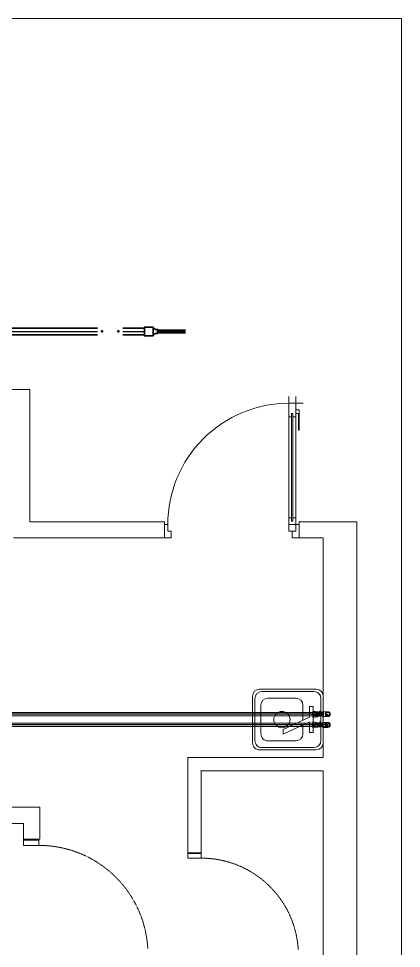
# Model space of a CAD drawing. Header units: metres. Extents: x 1587 to 89247, y -60 to 14723.
# Drawn here: x 12311 to 15154, y 6613 to 13516 of the extents above; entities that cross this region are included whole.
import ezdxf

# ---------------------------------------------------------------- set-up
doc = ezdxf.new("R2010")
doc.units = ezdxf.units.M
doc.header["$LTSCALE"] = 10
doc.set_wipeout_variables(frame=1)
for name, pattern in [('CW', [1, 0.5, -0.25, 0, -0.25]), ('HIDDEN2', [4.7625, 3.175, -1.5875]), ('HIDDEN4', [0.09375, 0.0625, -0.03125])]:
    doc.linetypes.add(name, pattern=pattern)
doc.layers.get('0').update_dxf_attribs({"color": 253, "lineweight": 0})
for name, color, linetype in [('_PL-CW-PIP', 1, 'Continuous'), ('W-COW', 5, 'Continuous'), ('W-COW-20', 5, 'Continuous'), ('W-COW-20-SingleLine', 3, 'Continuous'), ('W-COW-25', 5, 'Continuous'), ('W-COW-25-SingleLine', 3, 'Continuous'), ('W-COW-50', 5, 'Continuous'), ('W-COW-50-SingleLine', 3, 'Continuous'), ('W-COW-thin', 7, 'Continuous'), ('W-HW1', 1, 'Continuous'), ('W-HW1-25', 1, 'Continuous'), ('W-HW1-25-SingleLine', 3, 'Continuous'), ('W-HW1-thin', 7, 'Continuous')]:
    doc.layers.add(name, color=color, linetype=linetype)
for name, color, linetype, lineweight in [('A1-TBLK$0$S-LOGO-L', 5, 'Continuous', 0), ('ConnectionPoints', 7, 'Continuous', 50), ('CW', 4, 'CW', 20), ('FIXTURES', 7, 'Continuous', 25), ('Furniture', 7, 'Continuous', 13)]:
    doc.layers.add(name, color=color, linetype=linetype, lineweight=lineweight)

# ---------------------------------------------------------------- blocks, each defined once
blk = doc.blocks.new('MB-SINK300x350')
at = {"linetype": 'Continuous'}
for p, q in [((-173.1, 0), (173.1, 0)), ((-225, -473.1), (-225, -51.9)), ((-155.8, -17.3), (155.8, -17.3)), ((225, -51.9), (225, -473.1)), ((-207.7, -455.8), (-207.7, -69.2)), ((207.7, -69.2), (207.7, -455.8)), ((-158.1, -411.4), (-158.1, -203.1)), ((-106.2, -151.2), (5.7, -151.2)), ((40.4, -151.2), (106.2, -151.2)), ((158.1, -203.1), (158.1, -411.4)), ((106.2, -463.3), (-106.2, -463.3)), ((173.1, -525), (-173.1, -525)), ((155.8, -507.7), (-155.8, -507.7))]:
    blk.add_line(p, q, dxfattribs=at)
for p, q in [((-95.9, -102), (-95.9, -75.2)), ((-95.9, -75.2), (95.9, -75.2)), ((-17.3, -102), (-95.9, -102)), ((-17.3, -102), (74, -296.8)), ((108.6, -296.8), (17.3, -102)), ((95.9, -102), (17.3, -102)), ((95.9, -75.2), (95.9, -102)), ((74, -296.8), (108.6, -296.8))]:
    blk.add_line(p, q)
at = {"color": 44, "linetype": 'Continuous'}
blk.add_circle((0, -307.2), 60.6, dxfattribs=at)
at = {"linetype": 'Continuous'}
for centre, start, end in [((-173.1, -51.9), 90, 180), ((173.1, -51.9), 0, 90), ((-155.8, -69.2), 90, 180), ((155.8, -69.2), 0, 90), ((-106.2, -203.1), 90, 180), ((106.2, -203.1), 0, 90), ((-106.2, -411.4), 180, 270), ((106.2, -411.4), 270, 0), ((-173.1, -473.1), 180, 270), ((-155.8, -455.8), 180, 270), ((155.8, -455.8), 270, 0), ((173.1, -473.1), 270, 0)]:
    blk.add_arc(centre, 51.9, start, end, dxfattribs=at)
blk = doc.blocks.new('ANGLE VALVE')
at = {"layer": 'CW'}
h = blk.add_hatch(dxfattribs=at)
h.set_pattern_fill('ZIGZAG', color=256, scale=0.007855, angle=0.00574, style=0)
h.set_pattern_definition([(0.005738, (73.6145666, 52.2911818), (0.000981751353, 0.000981948014), [0.000981849688, -0.000981849688]), (90.005738, (73.6155485, 52.2911819), (-0.000981948014, 0.000981751353), [0.000981849688, -0.000981849688])])
edge = h.paths.add_edge_path()
edge.add_arc((-0.0273, 0), 0.00947, 46.51852, 47.73205)
edge.add_arc((-0.0273, 0), 0.00947, 47.73205, 48.664)
edge.add_line((-0.021, 0.0071), (-0.0207, 0.0071))
edge.add_arc((-0.0902, 0.0262), 0.0721, 344.66989, 354.86903)
edge.add_ellipse((-0.0222, 0.0201), major_axis=(-0.00374, 0.00038), ratio=0.590279, start_angle=2.64762, end_angle=178.7941, ccw=False)
edge.add_ellipse((-0.024, 0.0203), major_axis=(-0.00187, 0.00019), ratio=0.590279, start_angle=362.95185, end_angle=365.624, ccw=False)
edge.add_arc((-0.0891, 0.027), 0.0635, 336.48791, 354.08003, ccw=False)
edge.add_arc((-0.0273, 0), 0.00393, 154.78686, 334.80346)
edge.add_arc((-0.0902, 0.0262), 0.0721, 337.2783, 344.47262)
h = blk.add_hatch(color=256, dxfattribs=at)
edge = h.paths.add_edge_path()
edge.add_ellipse((-0.0222, 0.0201), major_axis=(-0.00374, 0.00038), ratio=0.590279, start_angle=2.64762, end_angle=178.7941)
edge.add_arc((-0.0902, 0.0262), 0.0721, 354.86903, 354.95805)
edge.add_ellipse((-0.0222, 0.0201), major_axis=(-0.00374, 0.00038), ratio=0.590279, start_angle=178.7941, end_angle=189.17862)
edge.add_ellipse((-0.0203, 0.0201), major_axis=(-0.00187, 0.00019), ratio=0.590279, start_angle=191.53479, end_angle=363.25104)
edge.add_line((-0.0222, 0.0202), (-0.0222, 0.0202))
edge.add_ellipse((-0.024, 0.0203), major_axis=(-0.00187, 0.00019), ratio=0.590279, start_angle=365.624, end_angle=543.25104, ccw=False)
at = {"linetype": 'HIDDEN2'}
for p, q in [((-0.0846, 0), (0.002, 0)), ((-0.0273, -0.0175), (-0.0273, 0.02))]:
    blk.add_line(p, q, dxfattribs=at)
for p, q in [((-0.0775, 0.0219), (-0.0775, -0.0219)), ((-0.0775, 0.0219), (-0.0413, 0.0162)), ((-0.0775, 0.0037), (-0.0413, 0.0083)), ((-0.0413, 0.0162), (-0.0413, -0.0162)), ((-0.0355, 0.0111), (-0.0413, 0.014)), ((-0.0355, 0.0128), (-0.0355, -0.0128)), ((-0.0196, 0.0134), (-0.035, 0.0134)), ((-0.0201, 0.0139), (-0.0344, 0.0139)), ((-0.019, 0.0128), (-0.019, -0.0128)), ((-0.0133, 0.0094), (-0.019, 0.0123)), ((-0.0133, 0.011), (-0.0133, -0.011)), ((-0.0029, 0.006), (-0.0133, 0.006)), ((-0.0029, 0.0055), (-0.0133, 0.0055)), ((-0.004, 0.0121), (-0.0122, 0.0121)), ((-0.0029, 0.011), (-0.0029, -0.011)), ((0, 0.022), (-0.0022, 0.022)), ((0, 0.022), (0, -0.022)), ((-0.0775, -0.0037), (-0.0413, -0.0083)), ((-0.0775, -0.0219), (-0.0413, -0.0162)), ((-0.0355, -0.0111), (-0.0413, -0.014)), ((-0.0196, -0.0134), (-0.035, -0.0134)), ((-0.0201, -0.0139), (-0.0344, -0.0139)), ((-0.0133, -0.0094), (-0.019, -0.0123)), ((-0.0029, -0.0055), (-0.0133, -0.0055)), ((-0.0029, -0.006), (-0.0133, -0.006)), ((-0.004, -0.0121), (-0.0122, -0.0121)), ((0, -0.022), (-0.0022, -0.022))]:
    blk.add_line(p, q)
for radius in [0.00681, 0.00589]:
    blk.add_circle((-0.0273, 0), radius)
for centre, radius, start, end in [((-0.0233, 0), 0.0585, 157.98969, 202.01031), ((-0.035, 0.0128), 0.000551, 90, 180), ((-0.0344, 0.0134), 0.000551, 90, 180), ((-0.0201, 0.0134), 0.000551, 0, 90), ((-0.0196, 0.0128), 0.000551, 0, 90), ((-0.0122, 0.011), 0.0011, 90, 180), ((-0.004, 0.011), 0.0011, 0, 90), ((0.3505, 0), 0.3534, 176.42509, 183.57491), ((-0.035, -0.0128), 0.000551, 180, 270), ((-0.0344, -0.0134), 0.000551, 180, 270), ((-0.0201, -0.0134), 0.000551, 270, 0), ((-0.0196, -0.0128), 0.000551, 270, 0), ((-0.0122, -0.011), 0.0011, 180, 270), ((-0.004, -0.011), 0.0011, 270, 0)]:
    blk.add_arc(centre, radius, start, end)
at = {"layer": 'CW'}
for centre, radius, start, end in [((-0.0273, 0), 0.00526, 116.18555, 20.62148), ((-0.0273, 0), 0.00393, 154.78686, 340.03835), ((-0.0891, 0.027), 0.0635, 336.48791, 354.19053), ((-0.0902, 0.0262), 0.0721, 337.2783, 354.9692)]:
    blk.add_arc(centre, radius, start, end, dxfattribs=at)
blk.add_ellipse((-0.0222, 0.0201), major_axis=(-0.00374, 0.00038), ratio=0.590279, dxfattribs=at)
for centre, start_param, end_param in [((-0.024, 0.0203), 6.173831, 9.481519), ((-0.0203, 0.0201), 3.342913, 6.339927)]:
    blk.add_ellipse(centre, major_axis=(-0.00187, 0.00019), ratio=0.590279, start_param=start_param, end_param=end_param, dxfattribs=at)
blk = doc.blocks.new('D.U.V 25mm')
blk.add_wipeout([(94, 12.5), (94, -12.5), (0, -12.5), (0, 12.5)]).dxf.layer = 'W-HW1'
at = {"layer": 'ConnectionPoints', "extrusion": (-1, 1.22465e-16, 0)}
blk.add_point((17, 0), dxfattribs=at)
at = {"layer": 'ConnectionPoints', "extrusion": (1, 0, 0)}
blk.add_point((77, 0), dxfattribs=at)

msp = doc.modelspace()

# ---------------------------------------------------------------- linework, layer by layer
for p, q in [((15154.2, 13516.2), (1587.2, 13516.2)), ((15154.2, -60.1), (15154.2, 13516.2)), ((12393.9, 10762), (12093.9, 10762)), ((12393.9, 9780.3), (12393.9, 10762)), ((13393.9, 9780.3), (12393.9, 9780.3)), ((13393.9, 9780.3), (13393.9, 9660.3)), ((14368.9, 9760.3), (14318.9, 9760.3)), ((14823.9, 9780.3), (14393.9, 9780.3)), ((14393.9, 9780.3), (14393.9, 9660.3)), ((14823.9, 260.3), (14823.9, 9780.3)), ((13393.9, 9660.3), (12273.9, 9660.3)), ((14573.9, 9660.3), (14393.9, 9660.3)), ((14573.9, 8033.6), (14573.9, 9660.3)), ((13567.9, 7322.7), (13567.9, 8033.6)), ((13567.9, 8030.1), (14573.9, 8030.1)), ((13667.9, 7322.7), (13667.9, 7933.6)), ((13667.9, 7930.1), (14573.9, 7930.1)), ((14573.9, 6422.7), (14573.9, 7933.6)), ((9721.3, 7660.3), (12467.9, 7660.3)), ((12467.9, 7660.3), (12467.9, 7422.7)), ((6873.9, 7540.3), (12347.9, 7540.3)), ((12347.9, 7540.3), (12347.9, 7422.7)), ((12347.9, 7422.7), (12467.9, 7422.7)), ((13567.9, 7322.7), (13667.9, 7322.7))]:
    msp.add_line(p, q)
for points in [[(14318.9, 9810.3), (14318.9, 10710.3)], [(14368.9, 10710.3), (14368.9, 9810.3)], [(14348.9, 10560.3), (14368.9, 10560.3), (14368.9, 10660.3), (14318.9, 10660.3), (14318.9, 10560.3), (14338.9, 10560.3)], [(14368.9, 10610.3), (14393.9, 10610.3), (14393.9, 10460.3), (14388.9, 10460.3), (14388.9, 10585.3), (14368.9, 10585.3)], [(14338.9, 9810.3), (14318.9, 9810.3), (14318.9, 9710.3), (14368.9, 9710.3), (14368.9, 9810.3), (14348.9, 9810.3)], [(13393.9, 9760.3), (13418.9, 9760.3), (13418.9, 9710.3), (13443.9, 9710.3), (13443.9, 9660.3), (13393.9, 9660.3), (13393.9, 9760.3)], [(14393.9, 9760.3), (14368.9, 9760.3), (14368.9, 9710.3), (14343.9, 9710.3), (14343.9, 9660.3), (14393.9, 9660.3), (14393.9, 9760.3)], [(12347.9, 7415.9), (12347.9, 7377.7), (12460.4, 7377.7), (12460.4, 7415.9)], [(12460.4, 7415.9), (12347.9, 7415.9)], [(13567.9, 7316.6), (13567.9, 7282.7), (13667.9, 7282.7), (13667.9, 7316.6)], [(13667.9, 7316.6), (13567.9, 7316.6)]]:
    msp.add_lwpolyline(points)
msp.add_lwpolyline([(13418.9, 9760.3, -0.414214), (14318.9, 10660.3), (14424.8, 10660.3)], format="xyb")
for points in [[(14348.9, 10585.3), (14338.9, 10585.3), (14338.9, 9785.3), (14348.9, 9785.3)], [(12347.9, 7422.7), (12347.9, 7415.9), (12460.4, 7415.9), (12460.4, 7422.7)], [(13567.9, 7322.7), (13567.9, 7316.6), (13667.9, 7316.6), (13667.9, 7322.7)]]:
    msp.add_lwpolyline(points, close=True)
at = {"linetype": 'HIDDEN4'}
for centre, radius in [((12460.4, 6566.4), 811.3), ((13667.9, 6561.5), 721.2)]:
    msp.add_arc(centre, radius, 3.27315, 90, dxfattribs=at)
at = {"layer": 'W-COW', "lineweight": 35}
for p, q in [((13246.3, 11218.3), (13246.3, 11168.3)), ((13343, 11183.3), (13343, 11203.3))]:
    msp.add_line(p, q, dxfattribs=at)
at = {"layer": 'W-COW', "lineweight": 9}
for p, q in [((14573.9, 8290.3), (14573.9, 8253.3)), ((14573.9, 8290.3), (14607.4, 8290.3)), ((14573.9, 8253.3), (14607.4, 8253.3))]:
    msp.add_line(p, q, dxfattribs=at)
at = {"layer": 'W-COW', "lineweight": 35}
msp.add_lwpolyline([(13310.3, 11168.3), (13314, 11168.3), (13327, 11178.3), (13343, 11178.3), (13343, 11208.3), (13327, 11208.3), (13314, 11218.3), (13310.3, 11218.3), (13310.3, 11225.8), (13246.3, 11225.8), (13246.3, 11160.8), (13310.3, 11160.8), (13310.3, 11218.3)], dxfattribs=at)
at = {"layer": 'W-COW', "lineweight": 9}
msp.add_circle((14607.4, 8271.8), 18.5, dxfattribs=at)
at = {"layer": 'W-COW-20', "lineweight": 35}
for p, q in [((13343, 11203.3), (13549.4, 11203.3)), ((13343, 11183.3), (13549.4, 11183.3))]:
    msp.add_line(p, q, dxfattribs=at)
at = {"layer": 'W-COW-20-SingleLine'}
msp.add_line((13343, 11193.3), (13549.4, 11193.3), dxfattribs=at)
at = {"layer": 'W-COW-25', "lineweight": 9}
for p, q in [((14607.4, 8284.3), (9919.9, 8284.3)), ((14607.4, 8259.3), (9919.9, 8259.3))]:
    msp.add_line(p, q, dxfattribs=at)
at = {"layer": 'W-COW-25-SingleLine'}
msp.add_line((14607.4, 8271.8), (9919.9, 8271.8), dxfattribs=at)
at = {"layer": 'W-COW-thin', "linetype": 'Continuous', "lineweight": 20}
msp.add_lwpolyline([(13549.4, 11183.3, 0, 0, 0.198912), (13550.1, 11183.6, 0, 0, 0.45748), (13549.4, 11193.3, 0, 1.56, 0), (13549.4, 11194.1, 0, 0, 0), (13549, 11202.7, 0.8, 0.8, -0.414214), (13549.8, 11202.7, 0.8, 0.8, -0.442644), (13549.4, 11193.9, 0, 0, 0), (13549.8, 11202.7, 0.8, 0.8, 0.414214), (13549, 11202.7, 0.8, 0.8, 0.442644), (13549.4, 11193.9, 0, 0, 0), (13546.9, 11198.3, 0, 10, 0), (13549.4, 11198.3, 10, 0, 0), (13551.9, 11198.3, 0, 0, 0)], format="xyseb", dxfattribs=at)
at = {"layer": 'W-COW-thin', "linetype": 'Continuous', "lineweight": 9}
msp.add_lwpolyline([(14607.4, 8261.3, 1.5, 1.5, -0.414214), (14596.9, 8271.8, 1.5, 0, -0.394163), (14607.4, 8283.1, 0, 1.5, 1.001955), (14607.4, 8271.1, 0, 0, 0), (14607.4, 8269, 5.62, 5.62, -1), (14607.4, 8263.4, 0, 0, 0), (14610.2, 8266.2, 0, 0, 0), (14607.4, 8266.2, 8.25, 8.25, -0.414214), (14601.8, 8271.8, 0, 0, 0), (14602.2, 8269, 7.5, 0, -0.468375), (14603.7, 8282, 0, 0, -0.468375)], format="xyseb", dxfattribs=at)
msp.add_circle((14607.4, 8271.8), 12.5, dxfattribs=at)
at = {"layer": 'W-HW1', "lineweight": 9}
for p, q in [((14573.9, 8370.3), (14573.9, 8333.3)), ((14573.9, 8370.3), (14607.4, 8370.3)), ((14573.9, 8370.3), (14573.9, 8333.3)), ((14573.9, 8370.3), (14607.4, 8370.3)), ((14573.9, 8333.3), (14607.4, 8333.3)), ((14573.9, 8333.3), (14607.4, 8333.3))]:
    msp.add_line(p, q, dxfattribs=at)
msp.add_circle((14607.4, 8351.8), 18.5, dxfattribs=at)
msp.add_arc((14607.4, 8351.8), 18.5, 270, 90, dxfattribs=at)
at = {"layer": 'W-HW1-25', "lineweight": 9}
for p, q in [((14573.9, 8364.3), (9915.7, 8364.3)), ((14573.9, 8339.3), (9915.7, 8339.3))]:
    msp.add_line(p, q, dxfattribs=at)
at = {"layer": 'W-HW1-25-SingleLine'}
msp.add_line((14573.9, 8351.8), (9915.7, 8351.8), dxfattribs=at)
at = {"layer": 'W-HW1-thin', "linetype": 'Continuous', "lineweight": 9}
msp.add_lwpolyline([(14607.4, 8341.3, 1.5, 1.5, -0.414214), (14596.9, 8351.8, 1.5, 0, -0.394163), (14607.4, 8363.1, 0, 1.5, 1.001955), (14607.4, 8351.1, 0, 0, 0), (14607.4, 8349, 5.62, 5.62, -1), (14607.4, 8343.4, 0, 0, 0), (14610.2, 8346.2, 0, 0, 0), (14607.4, 8346.2, 8.25, 8.25, -0.414214), (14601.8, 8351.8, 0, 0, 0), (14602.2, 8349, 7.5, 0, -0.468375), (14603.7, 8362, 0, 0, -0.468375)], format="xyseb", dxfattribs=at)
msp.add_circle((14607.4, 8351.8), 12.5, dxfattribs=at)

# ---------------------------------------------------------------- block references
at = {"layer": '_PL-CW-PIP', "color": 1, "lineweight": 9, "xscale": 1000, "yscale": 1000, "zscale": 1000}
msp.add_blockref('ANGLE VALVE', (14573.9, 8351.8, 909.7), dxfattribs=at)
at = {"layer": 'A1-TBLK$0$S-LOGO-L', "color": 1, "lineweight": 9, "xscale": 1000, "yscale": 1000, "zscale": 1000}
msp.add_blockref('ANGLE VALVE', (14573.9, 8271.8, 909.7), dxfattribs=at)
at = {"layer": 'FIXTURES', "lineweight": 0, "xscale": -2, "yscale": 2, "zscale": 2, "rotation": 180}
msp.add_blockref('D.U.V 25mm', (12896.5, 11193.3), dxfattribs=at)
at = {"layer": 'Furniture', "lineweight": 9, "rotation": 270}
msp.add_blockref('MB-SINK300x350', (14573.9, 8311.8), dxfattribs=at)

# ---------------------------------------------------------------- next in the draw order: linework, layer by layer
at = {"layer": 'W-COW-50', "lineweight": 35}
for p, q in [((12211.8, 11218.3), (12896.5, 11218.3)), ((13084.5, 11218.3), (13246.3, 11218.3)), ((12211.8, 11168.3), (12896.5, 11168.3)), ((13084.5, 11168.3), (13246.3, 11168.3))]:
    msp.add_line(p, q, dxfattribs=at)
at = {"layer": 'W-COW-50-SingleLine'}
for p, q in [((12211.8, 11193.3), (12896.5, 11193.3)), ((13084.5, 11193.3), (13246.3, 11193.3))]:
    msp.add_line(p, q, dxfattribs=at)

doc.saveas('drawing.dxf')
